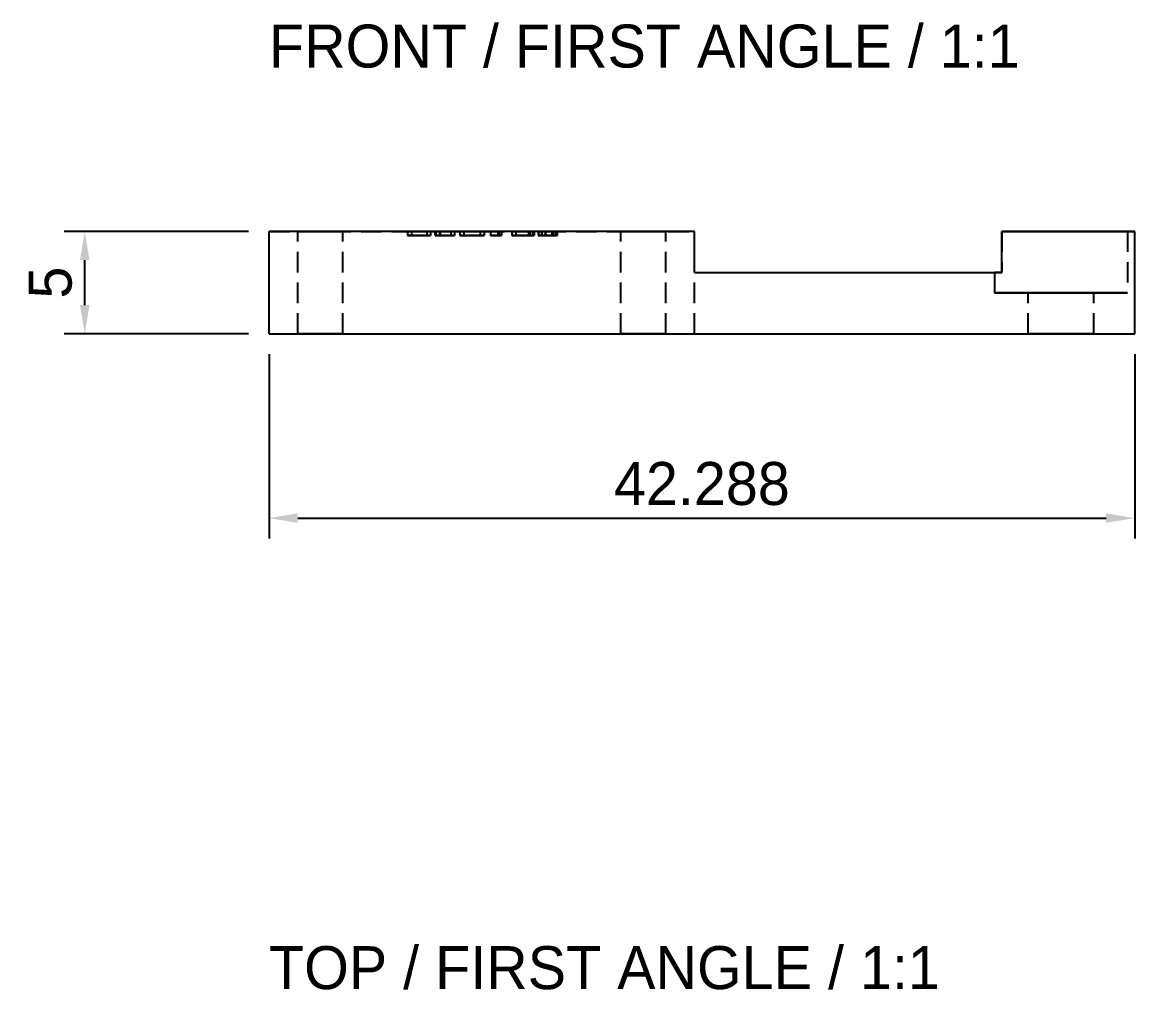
# Model space of a CAD drawing. Header units: millimetres. Extents: x -108 to 217, y -81 to 45.
# Drawn here: x -12.1 to 42.3, y -32 to 15.2 of the extents above; entities that cross this region are included whole.
import ezdxf

# ---------------------------------------------------------------- set-up
doc = ezdxf.new("R2010")
doc.units = ezdxf.units.MM
doc.linetypes.add('DASHED', pattern=[1.5, 1, -0.5])
for name, color, linetype in [('ANNOTATION', 7, 'Continuous'), ('DIMENSION', 3, 'Continuous'), ('HIDDEN', 8, 'DASHED'), ('VISIBLE', 7, 'Continuous')]:
    doc.layers.add(name, color=color, linetype=linetype)
doc.dimstyles.get("Standard").update_dxf_attribs({"dimtxt": 2.5, "dimasz": 2.5, "dimexe": 1.25, "dimexo": 0.625, "dimtad": 1, "dimcen": 2.5, "dimazin": 3, "dimtfac": 1, "dimtmove": 0, "dimatfit": 3})

msp = doc.modelspace()

# ---------------------------------------------------------------- linework, layer by layer
at = {"layer": 'HIDDEN'}
for points in [[(0, 0), (0, 5)], [(0, 5), (20.78804, 5)], [(3.6, 5), (3.57242, 5), (3.49107, 5), (3.36001, 5), (3.18584, 5), (2.97727, 5), (2.74477, 5), (2.5, 5), (2.25523, 5), (2.02273, 5), (1.81416, 5), (1.63999, 5), (1.50893, 5), (1.42758, 5), (1.4, 5)], [(1.4, 5), (1.42758, 5), (1.50893, 5), (1.63999, 5), (1.81416, 5), (2.02273, 5), (2.25523, 5), (2.5, 5), (2.74477, 5), (2.97727, 5), (3.18584, 5), (3.36001, 5), (3.49107, 5), (3.57242, 5), (3.6, 5)], [(3.6, 5), (3.57242, 5), (3.49107, 5), (3.36001, 5), (3.18584, 5), (2.97727, 5), (2.74477, 5), (2.5, 5), (2.25523, 5), (2.02273, 5), (1.81416, 5), (1.63999, 5), (1.50893, 5), (1.42758, 5), (1.4, 5)], [(1.4, 5), (1.42758, 5), (1.50893, 5), (1.63999, 5), (1.81416, 5), (2.02273, 5), (2.25523, 5), (2.5, 5), (2.74477, 5), (2.97727, 5), (3.18584, 5), (3.36001, 5), (3.49107, 5), (3.57242, 5), (3.6, 5)], [(1.4, 0), (1.4, 5)], [(1.4, 0), (1.4, 5)], [(3.6, 0), (3.6, 5)], [(3.6, 0), (3.6, 5)], [(6.95786, 5), (6.76841, 5)], [(6.76841, 5), (6.95786, 5)], [(6.76841, 5), (6.76841, 4.8)], [(6.76841, 5), (6.76841, 4.8)], [(6.95786, 5), (7.702, 5)], [(7.702, 5), (6.95786, 5)], [(6.95786, 5), (6.95786, 4.8)], [(6.95786, 5), (6.95786, 4.8)], [(6.95786, 5), (6.95786, 4.8)], [(6.95786, 5), (6.95786, 4.8)], [(7.702, 5), (7.89146, 5)], [(7.89146, 5), (7.702, 5)], [(7.702, 5), (7.702, 4.8)], [(7.702, 5), (7.702, 4.8)], [(7.702, 5), (7.702, 4.8)], [(7.702, 5), (7.702, 4.8)], [(7.89146, 5), (7.89146, 4.8)], [(7.89146, 5), (7.89146, 4.8)], [(8.11314, 5), (8.11298, 5)], [(8.11298, 5), (8.11427, 5), (8.11815, 5), (8.1246, 5), (8.13364, 5)], [(8.11298, 4.8), (8.11298, 5)], [(9.05943, 5), (8.11314, 5)], [(8.11314, 5), (8.11314, 4.8)], [(8.13364, 5), (8.15443, 5), (8.18064, 5), (8.21229, 5), (8.24937, 5)], [(8.327, 5), (8.14634, 5)], [(8.14634, 5), (8.15258, 5), (8.16203, 5), (8.17468, 5), (8.19053, 5), (8.20959, 5), (8.23185, 5), (8.25732, 5), (8.28599, 5)], [(8.14634, 5), (8.14634, 4.8)], [(8.24937, 5), (8.27037, 5), (8.29359, 5), (8.31902, 5), (8.34666, 5), (8.37651, 5), (8.40858, 5), (8.44286, 5), (8.47935, 5)], [(8.28599, 5), (8.31756, 5), (8.35172, 5), (8.38848, 5), (8.42783, 5), (8.46978, 5), (8.51432, 5), (8.56146, 5), (8.61118, 5)], [(8.40415, 5), (8.38628, 5), (8.37077, 5), (8.3576, 5), (8.34678, 5), (8.33831, 5), (8.33219, 5), (8.32842, 5), (8.327, 5)], [(8.327, 5), (8.327, 4.8)], [(8.4315, 5), (8.39048, 5), (8.35728, 5)], [(8.35728, 5), (9.05943, 5)], [(8.35728, 5), (8.35728, 4.8)], [(8.60728, 5), (8.54697, 5), (8.49302, 5), (8.44541, 5), (8.40415, 5)], [(8.63462, 5), (8.59684, 5), (8.5626, 5), (8.5319, 5), (8.50474, 5), (8.48112, 5), (8.46104, 5), (8.4445, 5), (8.4315, 5)], [(8.47935, 5), (8.53533, 5), (8.58659, 5), (8.63311, 5), (8.6749, 5), (8.71197, 5), (8.7443, 5), (8.7719, 5), (8.79478, 5)], [(8.8021, 5), (8.76191, 5), (8.71604, 5), (8.6645, 5), (8.60728, 5)], [(8.61118, 5), (8.66135, 5), (8.70884, 5), (8.75364, 5), (8.79575, 5), (8.83518, 5), (8.87193, 5), (8.90598, 5), (8.93736, 5)], [(8.90562, 5), (8.88355, 5), (8.8581, 5), (8.82929, 5), (8.7971, 5), (8.76154, 5), (8.7226, 5), (8.6803, 5), (8.63462, 5)], [(8.79478, 5), (8.814, 5), (8.83067, 5), (8.84477, 5), (8.8563, 5), (8.86527, 5), (8.87168, 5), (8.87553, 5), (8.87681, 5)], [(8.87681, 5), (8.87564, 5), (8.87214, 5), (8.8663, 5), (8.85813, 5), (8.84763, 5), (8.83479, 5), (8.81961, 5), (8.8021, 5)], [(8.87681, 5), (8.87681, 4.8)], [(9.02232, 5), (9.00184, 5), (8.97556, 5), (8.94349, 5), (8.90562, 5)], [(8.93736, 5), (8.96551, 5), (8.98991, 5), (9.01055, 5), (9.02744, 5), (9.04058, 5), (9.04997, 5), (9.0556, 5), (9.05747, 5)], [(9.05747, 5), (9.05528, 5), (9.04868, 5), (9.0377, 5), (9.02232, 5)], [(9.05747, 5), (9.05747, 4.8)], [(9.05943, 5), (9.05943, 4.8)], [(9.05943, 5), (9.05943, 4.8)], [(9.83579, 5), (9.31919, 5)], [(9.31919, 5), (9.81236, 5)], [(9.31919, 5), (9.31919, 4.8)], [(9.31919, 5), (9.31919, 4.8)], [(9.50864, 5), (9.50864, 4.8)], [(9.50864, 5), (9.50864, 4.8)], [(9.50864, 5), (9.81431, 5)], [(9.80943, 5), (9.50864, 5)], [(10.05454, 5), (10.03405, 5), (10.01066, 5), (9.98437, 5), (9.95518, 5), (9.92309, 5), (9.8881, 5), (9.85021, 5), (9.80943, 5)], [(9.81236, 5), (9.85287, 5), (9.89091, 5), (9.92648, 5), (9.95957, 5), (9.9902, 5), (10.01835, 5), (10.04403, 5), (10.06724, 5)], [(9.81431, 5), (9.8813, 5), (9.94065, 5), (9.99238, 5), (10.03648, 5)], [(10.06577, 5), (10.01386, 5), (9.95823, 5), (9.89887, 5), (9.83579, 5)], [(10.03648, 5), (10.07472, 5), (10.10886, 5), (10.13892, 5), (10.16489, 5)], [(10.23374, 5), (10.19489, 5), (10.15208, 5), (10.10529, 5), (10.05454, 5)], [(10.23667, 5), (10.19944, 5), (10.15855, 5), (10.11399, 5), (10.06577, 5)], [(10.06724, 5), (10.1265, 5), (10.18125, 5), (10.23148, 5), (10.2772, 5)], [(10.16489, 5), (10.19672, 5), (10.22483, 5), (10.24921, 5), (10.26988, 5)], [(10.30747, 5), (10.30632, 5), (10.30286, 5), (10.2971, 5), (10.28904, 5), (10.27867, 5), (10.266, 5), (10.25102, 5), (10.23374, 5)], [(10.36704, 5), (10.30467, 5), (10.23667, 5)], [(10.26988, 5), (10.28632, 5), (10.29807, 5), (10.30512, 5), (10.30747, 5)], [(10.2772, 5), (10.33027, 5), (10.3762, 5), (10.41499, 5), (10.44663, 5)], [(10.30747, 5), (10.30747, 4.8)], [(10.4647, 5), (10.44431, 5), (10.42124, 5), (10.39549, 5), (10.36704, 5)], [(10.44663, 5), (10.4712, 5), (10.48875, 5), (10.49928, 5), (10.50279, 5)], [(10.50279, 5), (10.50041, 5), (10.49326, 5), (10.48136, 5), (10.4647, 5)], [(10.50279, 5), (10.50279, 4.8)], [(11.01206, 5), (10.96186, 5), (10.91428, 5), (10.86933, 5), (10.827, 5)], [(10.827, 5), (10.89842, 5), (10.96519, 5), (11.02732, 5), (11.08482, 5)], [(10.827, 5), (10.827, 4.8)], [(10.827, 5), (10.827, 4.8)], [(11.17857, 5), (11.14436, 5), (11.1052, 5), (11.0611, 5), (11.01206, 5)], [(11.08482, 5), (11.1114, 5), (11.13596, 5), (11.15852, 5), (11.17906, 5), (11.19758, 5), (11.21409, 5), (11.22859, 5), (11.24107, 5)], [(11.35435, 5), (11.17857, 5)], [(11.17857, 5), (11.17857, 4.8)], [(11.17857, 5), (11.17857, 4.8)], [(11.24107, 5), (11.35435, 5)], [(11.24107, 5), (11.24107, 4.8)], [(11.35435, 5), (11.35435, 4.8)], [(11.35435, 5), (11.35435, 4.8)], [(12.41392, 5), (11.86802, 5)], [(11.86802, 5), (12.40513, 5)], [(11.86802, 5), (11.86802, 4.8)], [(11.86802, 5), (11.86802, 4.8)], [(12.05747, 5), (12.05747, 4.8)], [(12.05747, 5), (12.05747, 4.8)], [(12.05747, 5), (12.36704, 5)], [(12.34361, 5), (12.05747, 5)], [(12.05747, 5), (12.05747, 4.8)], [(12.05747, 5), (12.05747, 4.8)], [(12.05747, 5), (12.41392, 5)], [(12.38853, 5), (12.05747, 5)], [(12.56138, 5), (12.54409, 5), (12.52396, 5), (12.501, 5), (12.4752, 5), (12.44656, 5), (12.41508, 5), (12.38076, 5), (12.34361, 5)], [(12.36704, 5), (12.39742, 5), (12.42558, 5), (12.4515, 5), (12.4752, 5), (12.49667, 5), (12.51591, 5), (12.53292, 5), (12.54771, 5)], [(12.598, 5), (12.55763, 5), (12.50926, 5), (12.45289, 5), (12.38853, 5)], [(12.40513, 5), (12.44513, 5), (12.4831, 5), (12.51904, 5), (12.55296, 5), (12.58484, 5), (12.61469, 5), (12.64252, 5), (12.66831, 5)], [(12.64488, 5), (12.5951, 5), (12.54002, 5), (12.47962, 5), (12.41392, 5)], [(12.41392, 5), (12.4564, 5), (12.49204, 5), (12.52085, 5), (12.54282, 5)], [(12.54282, 5), (12.5742, 5), (12.60288, 5), (12.62888, 5), (12.6522, 5)], [(12.54771, 5), (12.58161, 5), (12.61106, 5), (12.63606, 5), (12.65659, 5)], [(12.65904, 5), (12.64011, 5), (12.61753, 5), (12.59129, 5), (12.56138, 5)], [(12.71177, 5), (12.68928, 5), (12.66282, 5), (12.63239, 5), (12.598, 5)], [(12.80161, 5), (12.76838, 5), (12.73118, 5), (12.69001, 5), (12.64488, 5)], [(12.6522, 5), (12.69224, 5), (12.72447, 5)], [(12.65659, 5), (12.67262, 5), (12.68406, 5), (12.69093, 5), (12.69322, 5)], [(12.69322, 5), (12.69108, 5), (12.68467, 5), (12.67399, 5), (12.65904, 5)], [(12.66831, 5), (12.71519, 5), (12.75669, 5), (12.79282, 5), (12.82359, 5)], [(12.82993, 5), (12.80186, 5), (12.76743, 5), (12.72666, 5), (12.67954, 5)], [(12.67954, 5), (12.74073, 5), (12.79441, 5), (12.84058, 5), (12.87925, 5)], [(12.67954, 5), (12.67954, 4.8)], [(12.69322, 5), (12.69322, 4.8)], [(12.75279, 5), (12.75022, 5), (12.74253, 5), (12.72971, 5), (12.71177, 5)], [(12.72447, 5), (12.73686, 5), (12.74571, 5), (12.75102, 5), (12.75279, 5)], [(12.75279, 5), (12.75279, 4.8)], [(12.90659, 5), (12.8841, 5), (12.85911, 5), (12.83161, 5), (12.80161, 5)], [(12.82359, 5), (12.84815, 5), (12.8657, 5), (12.87623, 5), (12.87974, 5)], [(12.87974, 5), (12.87663, 5), (12.86729, 5), (12.85172, 5), (12.82993, 5)], [(12.87925, 5), (12.89562, 5), (12.9098, 5), (12.9218, 5), (12.93162, 5), (12.93926, 5), (12.94471, 5), (12.94798, 5), (12.94907, 5)], [(12.87974, 5), (12.87974, 4.8)], [(12.94907, 5), (12.94642, 5), (12.93845, 5), (12.92518, 5), (12.90659, 5)], [(12.94907, 5), (12.94907, 4.8)], [(13.28159, 5), (13.25214, 5), (13.22602, 5), (13.20325, 5), (13.18382, 5), (13.16773, 5), (13.15498, 5), (13.14557, 5), (13.1395, 5)], [(13.1395, 5), (13.31529, 5)], [(13.1395, 5), (13.1395, 4.8)], [(13.33286, 5), (13.15708, 5)], [(13.15708, 5), (13.16642, 5), (13.17832, 5), (13.19279, 5), (13.20982, 5), (13.22941, 5), (13.25156, 5), (13.27628, 5), (13.30357, 5)], [(13.15708, 5), (13.15708, 4.8)], [(13.59458, 5), (13.50434, 5), (13.4221, 5), (13.34785, 5), (13.28159, 5)], [(13.30357, 5), (13.36417, 5), (13.43174, 5), (13.50626, 5), (13.58775, 5)], [(13.31529, 5), (13.33308, 5), (13.35618, 5), (13.38459, 5), (13.41831, 5)], [(13.31529, 5), (13.31529, 4.8)], [(13.42075, 5), (13.38963, 5), (13.3646, 5), (13.34568, 5), (13.33286, 5)], [(13.33286, 5), (13.33286, 4.8)], [(13.41831, 5), (13.45667, 5), (13.499, 5), (13.5453, 5), (13.59556, 5)], [(13.59165, 5), (13.54252, 5), (13.49766, 5), (13.45707, 5), (13.42075, 5)], [(13.61021, 5), (13.58378, 5), (13.5543, 5), (13.52177, 5), (13.48618, 5)], [(13.48618, 5), (13.50572, 5)], [(13.48618, 5), (13.48618, 4.8)], [(13.50572, 5), (13.52158, 5), (13.53404, 5)], [(13.50572, 5), (13.50572, 4.8)], [(13.53404, 5), (13.58878, 5), (13.64072, 5), (13.68986, 5), (13.73618, 5)], [(13.58775, 5), (13.64518, 5), (13.7003, 5), (13.75309, 5), (13.80357, 5)], [(13.7606, 5), (13.7255, 5), (13.68565, 5), (13.64103, 5), (13.59165, 5)], [(13.94029, 5), (13.90498, 5), (13.86741, 5), (13.82758, 5), (13.7855, 5), (13.74116, 5), (13.69456, 5), (13.6457, 5), (13.59458, 5)], [(13.59556, 5), (13.65516, 5), (13.70994, 5), (13.7599, 5), (13.80503, 5)], [(13.81138, 5), (13.76914, 5), (13.72154, 5), (13.66856, 5), (13.61021, 5)], [(13.73618, 5), (13.75724, 5), (13.77549, 5), (13.79093, 5), (13.80357, 5), (13.81339, 5), (13.82041, 5), (13.82462, 5), (13.82603, 5)], [(13.82603, 5), (13.82501, 5), (13.82194, 5), (13.81683, 5), (13.80967, 5), (13.80047, 5), (13.78922, 5), (13.77593, 5), (13.7606, 5)], [(13.80357, 5), (13.84998, 5), (13.8906, 5), (13.92542, 5), (13.95445, 5)], [(13.80503, 5), (13.82506, 5), (13.84242, 5), (13.8571, 5), (13.86912, 5), (13.87846, 5), (13.88514, 5), (13.88915, 5), (13.89048, 5)], [(13.95689, 5), (13.92899, 5), (13.89512, 5), (13.85526, 5), (13.80943, 5)], [(13.80943, 5), (13.86936, 5), (13.92222, 5), (13.968, 5), (14.00669, 5)], [(13.80943, 5), (13.80943, 4.8)], [(13.89048, 5), (13.88924, 5), (13.88554, 5), (13.87936, 5), (13.87071, 5), (13.85958, 5), (13.84599, 5), (13.82992, 5), (13.81138, 5)], [(13.82603, 5), (13.82603, 4.8)], [(13.89048, 5), (13.89048, 4.8)], [(14.077, 5), (14.07487, 5), (14.06846, 5), (14.05778, 5), (14.04282, 5), (14.0236, 5), (14.0001, 5), (13.97233, 5), (13.94029, 5)], [(13.95445, 5), (13.9773, 5), (13.99363, 5), (14.00343, 5), (14.00669, 5)], [(14.00669, 5), (14.00358, 5), (13.99424, 5), (13.97868, 5), (13.95689, 5)], [(14.00669, 5), (14.02317, 5), (14.03745, 5), (14.04954, 5), (14.05943, 5), (14.06712, 5), (14.07261, 5), (14.07591, 5), (14.077, 5)], [(14.00669, 5), (14.00669, 4.8)], [(14.077, 5), (14.077, 4.8)], [(19.38804, 5), (19.36046, 5), (19.27911, 5), (19.14805, 5), (18.97388, 5), (18.76531, 5), (18.53281, 5), (18.28804, 5), (18.04327, 5), (17.81077, 5), (17.6022, 5), (17.42802, 5), (17.29697, 5), (17.21562, 5), (17.18804, 5)], [(17.18804, 5), (17.21562, 5), (17.29697, 5), (17.42802, 5), (17.6022, 5), (17.81077, 5), (18.04327, 5), (18.28804, 5), (18.53281, 5), (18.76531, 5), (18.97388, 5), (19.14805, 5), (19.27911, 5), (19.36046, 5), (19.38804, 5)], [(19.38804, 5), (19.36046, 5), (19.27911, 5), (19.14805, 5), (18.97388, 5), (18.76531, 5), (18.53281, 5), (18.28804, 5), (18.04327, 5), (17.81077, 5), (17.6022, 5), (17.42802, 5), (17.29697, 5), (17.21562, 5), (17.18804, 5)], [(17.18804, 5), (17.21562, 5), (17.29697, 5), (17.42802, 5), (17.6022, 5), (17.81077, 5), (18.04327, 5), (18.28804, 5), (18.53281, 5), (18.76531, 5), (18.97388, 5), (19.14805, 5), (19.27911, 5), (19.36046, 5), (19.38804, 5)], [(17.18804, 0), (17.18804, 5)], [(17.18804, 0), (17.18804, 5)], [(19.38804, 0), (19.38804, 5)], [(19.38804, 0), (19.38804, 5)], [(20.78804, 0), (20.78804, 5)], [(35.78804, 5), (42.28804, 5)], [(35.78804, 5), (36.11919, 5), (36.54372, 5), (37.04619, 5), (37.60834, 5), (38.20973, 5), (38.82852, 5), (39.44219, 5), (40.02846, 5), (40.566, 5), (41.03528, 5), (41.41924, 5), (41.70392, 5), (41.87897, 5), (41.93804, 5)], [(41.93804, 5), (41.87897, 5), (41.70392, 5), (41.41924, 5), (41.03528, 5), (40.566, 5), (40.02846, 5), (39.44219, 5), (38.82852, 5), (38.20973, 5), (37.60834, 5), (37.04619, 5), (36.54372, 5), (36.11919, 5), (35.78804, 5)], [(35.78804, 5), (36.11919, 5), (36.54372, 5), (37.04619, 5), (37.60834, 5), (38.20973, 5), (38.82852, 5), (39.44219, 5), (40.02846, 5), (40.566, 5), (41.03528, 5), (41.41924, 5), (41.70392, 5), (41.87897, 5), (41.93804, 5)], [(41.93804, 5), (41.87897, 5), (41.70392, 5), (41.41924, 5), (41.03528, 5), (40.566, 5), (40.02846, 5), (39.44219, 5), (38.82852, 5), (38.20973, 5), (37.60834, 5), (37.04619, 5), (36.54372, 5), (36.11919, 5), (35.78804, 5)], [(35.78804, 5), (35.78804, 3)], [(35.78804, 3), (35.78804, 5)], [(35.78804, 5), (35.78804, 3)], [(35.78804, 5), (35.78804, 3)], [(35.78804, 5), (35.78804, 3)], [(41.93804, 5), (41.93804, 2)], [(41.93804, 5), (41.93804, 2)], [(42.28804, 0), (42.28804, 5)], [(6.76841, 4.8), (6.95786, 4.8)], [(6.95786, 4.8), (6.76841, 4.8)], [(7.702, 4.8), (6.95786, 4.8)], [(6.95786, 4.8), (7.702, 4.8)], [(7.89146, 4.8), (7.702, 4.8)], [(7.702, 4.8), (7.89146, 4.8)], [(8.11314, 4.8), (8.11298, 4.8)], [(8.11298, 4.8), (8.11427, 4.8), (8.11815, 4.8), (8.1246, 4.8), (8.13364, 4.8)], [(9.05943, 4.8), (8.11314, 4.8)], [(8.13364, 4.8), (8.15443, 4.8), (8.18064, 4.8), (8.21229, 4.8), (8.24937, 4.8)], [(8.14634, 4.8), (8.15258, 4.8), (8.16203, 4.8), (8.17468, 4.8), (8.19053, 4.8), (8.20959, 4.8), (8.23185, 4.8), (8.25732, 4.8), (8.28599, 4.8)], [(8.327, 4.8), (8.14634, 4.8)], [(8.24937, 4.8), (8.27037, 4.8), (8.29359, 4.8), (8.31902, 4.8), (8.34666, 4.8), (8.37651, 4.8), (8.40858, 4.8), (8.44286, 4.8), (8.47935, 4.8)], [(8.28599, 4.8), (8.31756, 4.8), (8.35172, 4.8), (8.38848, 4.8), (8.42783, 4.8), (8.46978, 4.8), (8.51432, 4.8), (8.56146, 4.8), (8.61118, 4.8)], [(8.40415, 4.8), (8.38628, 4.8), (8.37077, 4.8), (8.3576, 4.8), (8.34678, 4.8), (8.33831, 4.8), (8.33219, 4.8), (8.32842, 4.8), (8.327, 4.8)], [(8.4315, 4.8), (8.39048, 4.8), (8.35728, 4.8)], [(8.35728, 4.8), (9.05943, 4.8)], [(8.60728, 4.8), (8.54697, 4.8), (8.49302, 4.8), (8.44541, 4.8), (8.40415, 4.8)], [(8.63462, 4.8), (8.59684, 4.8), (8.5626, 4.8), (8.5319, 4.8), (8.50474, 4.8), (8.48112, 4.8), (8.46104, 4.8), (8.4445, 4.8), (8.4315, 4.8)], [(8.47935, 4.8), (8.53533, 4.8), (8.58659, 4.8), (8.63311, 4.8), (8.6749, 4.8), (8.71197, 4.8), (8.7443, 4.8), (8.7719, 4.8), (8.79478, 4.8)], [(8.8021, 4.8), (8.76191, 4.8), (8.71604, 4.8), (8.6645, 4.8), (8.60728, 4.8)], [(8.61118, 4.8), (8.66135, 4.8), (8.70884, 4.8), (8.75364, 4.8), (8.79575, 4.8), (8.83518, 4.8), (8.87193, 4.8), (8.90598, 4.8), (8.93736, 4.8)], [(8.90562, 4.8), (8.88355, 4.8), (8.8581, 4.8), (8.82929, 4.8), (8.7971, 4.8), (8.76154, 4.8), (8.7226, 4.8), (8.6803, 4.8), (8.63462, 4.8)], [(8.79478, 4.8), (8.814, 4.8), (8.83067, 4.8), (8.84477, 4.8), (8.8563, 4.8), (8.86527, 4.8), (8.87168, 4.8), (8.87553, 4.8), (8.87681, 4.8)], [(8.87681, 4.8), (8.87564, 4.8), (8.87214, 4.8), (8.8663, 4.8), (8.85813, 4.8), (8.84763, 4.8), (8.83479, 4.8), (8.81961, 4.8), (8.8021, 4.8)], [(9.02232, 4.8), (9.00184, 4.8), (8.97556, 4.8), (8.94349, 4.8), (8.90562, 4.8)], [(8.93736, 4.8), (8.96551, 4.8), (8.98991, 4.8), (9.01055, 4.8), (9.02744, 4.8), (9.04058, 4.8), (9.04997, 4.8), (9.0556, 4.8), (9.05747, 4.8)], [(9.05747, 4.8), (9.05528, 4.8), (9.04868, 4.8), (9.0377, 4.8), (9.02232, 4.8)], [(9.31919, 4.8), (9.81236, 4.8)], [(9.83579, 4.8), (9.31919, 4.8)], [(9.50864, 4.8), (9.81431, 4.8)], [(9.80943, 4.8), (9.50864, 4.8)], [(10.05454, 4.8), (10.03405, 4.8), (10.01066, 4.8), (9.98437, 4.8), (9.95518, 4.8), (9.92309, 4.8), (9.8881, 4.8), (9.85021, 4.8), (9.80943, 4.8)], [(9.81236, 4.8), (9.85287, 4.8), (9.89091, 4.8), (9.92648, 4.8), (9.95957, 4.8), (9.9902, 4.8), (10.01835, 4.8), (10.04403, 4.8), (10.06724, 4.8)], [(9.81431, 4.8), (9.8813, 4.8), (9.94065, 4.8), (9.99238, 4.8), (10.03648, 4.8)], [(10.06577, 4.8), (10.01386, 4.8), (9.95823, 4.8), (9.89887, 4.8), (9.83579, 4.8)], [(10.03648, 4.8), (10.07472, 4.8), (10.10886, 4.8), (10.13892, 4.8), (10.16489, 4.8)], [(10.23374, 4.8), (10.19489, 4.8), (10.15208, 4.8), (10.10529, 4.8), (10.05454, 4.8)], [(10.23667, 4.8), (10.19944, 4.8), (10.15855, 4.8), (10.11399, 4.8), (10.06577, 4.8)], [(10.06724, 4.8), (10.1265, 4.8), (10.18125, 4.8), (10.23148, 4.8), (10.2772, 4.8)], [(10.16489, 4.8), (10.19672, 4.8), (10.22483, 4.8), (10.24921, 4.8), (10.26988, 4.8)], [(10.30747, 4.8), (10.30632, 4.8), (10.30286, 4.8), (10.2971, 4.8), (10.28904, 4.8), (10.27867, 4.8), (10.266, 4.8), (10.25102, 4.8), (10.23374, 4.8)], [(10.36704, 4.8), (10.30467, 4.8), (10.23667, 4.8)], [(10.26988, 4.8), (10.28632, 4.8), (10.29807, 4.8), (10.30512, 4.8), (10.30747, 4.8)], [(10.2772, 4.8), (10.33027, 4.8), (10.3762, 4.8), (10.41499, 4.8), (10.44663, 4.8)], [(10.4647, 4.8), (10.44431, 4.8), (10.42124, 4.8), (10.39549, 4.8), (10.36704, 4.8)], [(10.44663, 4.8), (10.4712, 4.8), (10.48875, 4.8), (10.49928, 4.8), (10.50279, 4.8)], [(10.50279, 4.8), (10.50041, 4.8), (10.49326, 4.8), (10.48136, 4.8), (10.4647, 4.8)], [(10.827, 4.8), (10.89842, 4.8), (10.96519, 4.8), (11.02732, 4.8), (11.08482, 4.8)], [(11.01206, 4.8), (10.96186, 4.8), (10.91428, 4.8), (10.86933, 4.8), (10.827, 4.8)], [(11.17857, 4.8), (11.14436, 4.8), (11.1052, 4.8), (11.0611, 4.8), (11.01206, 4.8)], [(11.08482, 4.8), (11.1114, 4.8), (11.13596, 4.8), (11.15852, 4.8), (11.17906, 4.8), (11.19758, 4.8), (11.21409, 4.8), (11.22859, 4.8), (11.24107, 4.8)], [(11.35435, 4.8), (11.17857, 4.8)], [(11.24107, 4.8), (11.35435, 4.8)], [(11.86802, 4.8), (12.40513, 4.8)], [(12.41392, 4.8), (11.86802, 4.8)], [(12.05747, 4.8), (12.36704, 4.8)], [(12.34361, 4.8), (12.05747, 4.8)], [(12.05747, 4.8), (12.41392, 4.8)], [(12.38853, 4.8), (12.05747, 4.8)], [(12.56138, 4.8), (12.54409, 4.8), (12.52396, 4.8), (12.501, 4.8), (12.4752, 4.8), (12.44656, 4.8), (12.41508, 4.8), (12.38076, 4.8), (12.34361, 4.8)], [(12.36704, 4.8), (12.39742, 4.8), (12.42558, 4.8), (12.4515, 4.8), (12.4752, 4.8), (12.49667, 4.8), (12.51591, 4.8), (12.53292, 4.8), (12.54771, 4.8)], [(12.598, 4.8), (12.55763, 4.8), (12.50926, 4.8), (12.45289, 4.8), (12.38853, 4.8)], [(12.40513, 4.8), (12.44513, 4.8), (12.4831, 4.8), (12.51904, 4.8), (12.55296, 4.8), (12.58484, 4.8), (12.61469, 4.8), (12.64252, 4.8), (12.66831, 4.8)], [(12.64488, 4.8), (12.5951, 4.8), (12.54002, 4.8), (12.47962, 4.8), (12.41392, 4.8)], [(12.41392, 4.8), (12.4564, 4.8), (12.49204, 4.8), (12.52085, 4.8), (12.54282, 4.8)], [(12.54282, 4.8), (12.5742, 4.8), (12.60288, 4.8), (12.62888, 4.8), (12.6522, 4.8)], [(12.54771, 4.8), (12.58161, 4.8), (12.61106, 4.8), (12.63606, 4.8), (12.65659, 4.8)], [(12.65904, 4.8), (12.64011, 4.8), (12.61753, 4.8), (12.59129, 4.8), (12.56138, 4.8)], [(12.71177, 4.8), (12.68928, 4.8), (12.66282, 4.8), (12.63239, 4.8), (12.598, 4.8)], [(12.80161, 4.8), (12.76838, 4.8), (12.73118, 4.8), (12.69001, 4.8), (12.64488, 4.8)], [(12.6522, 4.8), (12.69224, 4.8), (12.72447, 4.8)], [(12.65659, 4.8), (12.67262, 4.8), (12.68406, 4.8), (12.69093, 4.8), (12.69322, 4.8)], [(12.69322, 4.8), (12.69108, 4.8), (12.68467, 4.8), (12.67399, 4.8), (12.65904, 4.8)], [(12.66831, 4.8), (12.71519, 4.8), (12.75669, 4.8), (12.79282, 4.8), (12.82359, 4.8)], [(12.67954, 4.8), (12.74073, 4.8), (12.79441, 4.8), (12.84058, 4.8), (12.87925, 4.8)], [(12.82993, 4.8), (12.80186, 4.8), (12.76743, 4.8), (12.72666, 4.8), (12.67954, 4.8)], [(12.75279, 4.8), (12.75022, 4.8), (12.74253, 4.8), (12.72971, 4.8), (12.71177, 4.8)], [(12.72447, 4.8), (12.73686, 4.8), (12.74571, 4.8), (12.75102, 4.8), (12.75279, 4.8)], [(12.90659, 4.8), (12.8841, 4.8), (12.85911, 4.8), (12.83161, 4.8), (12.80161, 4.8)], [(12.82359, 4.8), (12.84815, 4.8), (12.8657, 4.8), (12.87623, 4.8), (12.87974, 4.8)], [(12.87974, 4.8), (12.87663, 4.8), (12.86729, 4.8), (12.85172, 4.8), (12.82993, 4.8)], [(12.87925, 4.8), (12.89562, 4.8), (12.9098, 4.8), (12.9218, 4.8), (12.93162, 4.8), (12.93926, 4.8), (12.94471, 4.8), (12.94798, 4.8), (12.94907, 4.8)], [(12.94907, 4.8), (12.94642, 4.8), (12.93845, 4.8), (12.92518, 4.8), (12.90659, 4.8)], [(13.28159, 4.8), (13.25214, 4.8), (13.22602, 4.8), (13.20325, 4.8), (13.18382, 4.8), (13.16773, 4.8), (13.15498, 4.8), (13.14557, 4.8), (13.1395, 4.8)], [(13.1395, 4.8), (13.31529, 4.8)], [(13.15708, 4.8), (13.16642, 4.8), (13.17832, 4.8), (13.19279, 4.8), (13.20982, 4.8), (13.22941, 4.8), (13.25156, 4.8), (13.27628, 4.8), (13.30357, 4.8)], [(13.33286, 4.8), (13.15708, 4.8)], [(13.59458, 4.8), (13.50434, 4.8), (13.4221, 4.8), (13.34785, 4.8), (13.28159, 4.8)], [(13.30357, 4.8), (13.36417, 4.8), (13.43174, 4.8), (13.50626, 4.8), (13.58775, 4.8)], [(13.31529, 4.8), (13.33308, 4.8), (13.35618, 4.8), (13.38459, 4.8), (13.41831, 4.8)], [(13.42075, 4.8), (13.38963, 4.8), (13.3646, 4.8), (13.34568, 4.8), (13.33286, 4.8)], [(13.41831, 4.8), (13.45667, 4.8), (13.499, 4.8), (13.5453, 4.8), (13.59556, 4.8)], [(13.59165, 4.8), (13.54252, 4.8), (13.49766, 4.8), (13.45707, 4.8), (13.42075, 4.8)], [(13.48618, 4.8), (13.50572, 4.8)], [(13.61021, 4.8), (13.58378, 4.8), (13.5543, 4.8), (13.52177, 4.8), (13.48618, 4.8)], [(13.50572, 4.8), (13.52158, 4.8), (13.53404, 4.8)], [(13.53404, 4.8), (13.58878, 4.8), (13.64072, 4.8), (13.68986, 4.8), (13.73618, 4.8)], [(13.58775, 4.8), (13.64518, 4.8), (13.7003, 4.8), (13.75309, 4.8), (13.80357, 4.8)], [(13.7606, 4.8), (13.7255, 4.8), (13.68565, 4.8), (13.64103, 4.8), (13.59165, 4.8)], [(13.94029, 4.8), (13.90498, 4.8), (13.86741, 4.8), (13.82758, 4.8), (13.7855, 4.8), (13.74116, 4.8), (13.69456, 4.8), (13.6457, 4.8), (13.59458, 4.8)], [(13.59556, 4.8), (13.65516, 4.8), (13.70994, 4.8), (13.7599, 4.8), (13.80503, 4.8)], [(13.81138, 4.8), (13.76914, 4.8), (13.72154, 4.8), (13.66856, 4.8), (13.61021, 4.8)], [(13.73618, 4.8), (13.75724, 4.8), (13.77549, 4.8), (13.79093, 4.8), (13.80357, 4.8), (13.81339, 4.8), (13.82041, 4.8), (13.82462, 4.8), (13.82603, 4.8)], [(13.82603, 4.8), (13.82501, 4.8), (13.82194, 4.8), (13.81683, 4.8), (13.80967, 4.8), (13.80047, 4.8), (13.78922, 4.8), (13.77593, 4.8), (13.7606, 4.8)], [(13.80357, 4.8), (13.84998, 4.8), (13.8906, 4.8), (13.92542, 4.8), (13.95445, 4.8)], [(13.80503, 4.8), (13.82506, 4.8), (13.84242, 4.8), (13.8571, 4.8), (13.86912, 4.8), (13.87846, 4.8), (13.88514, 4.8), (13.88915, 4.8), (13.89048, 4.8)], [(13.80943, 4.8), (13.86936, 4.8), (13.92222, 4.8), (13.968, 4.8), (14.00669, 4.8)], [(13.95689, 4.8), (13.92899, 4.8), (13.89512, 4.8), (13.85526, 4.8), (13.80943, 4.8)], [(13.89048, 4.8), (13.88924, 4.8), (13.88554, 4.8), (13.87936, 4.8), (13.87071, 4.8), (13.85958, 4.8), (13.84599, 4.8), (13.82992, 4.8), (13.81138, 4.8)], [(14.077, 4.8), (14.07487, 4.8), (14.06846, 4.8), (14.05778, 4.8), (14.04282, 4.8), (14.0236, 4.8), (14.0001, 4.8), (13.97233, 4.8), (13.94029, 4.8)], [(13.95445, 4.8), (13.9773, 4.8), (13.99363, 4.8), (14.00343, 4.8), (14.00669, 4.8)], [(14.00669, 4.8), (14.00358, 4.8), (13.99424, 4.8), (13.97868, 4.8), (13.95689, 4.8)], [(14.00669, 4.8), (14.02317, 4.8), (14.03745, 4.8), (14.04954, 4.8), (14.05943, 4.8), (14.06712, 4.8), (14.07261, 4.8), (14.07591, 4.8), (14.077, 4.8)], [(20.78804, 3), (35.78804, 3)], [(20.78804, 0), (20.78804, 3)], [(35.78804, 3), (35.74059, 3), (35.69644, 3), (35.65563, 3), (35.61822, 3), (35.58425, 3), (35.55374, 3), (35.52675, 3), (35.50329, 3), (35.4834, 3), (35.4671, 3), (35.45439, 3), (35.44531, 3), (35.43986, 3), (35.43804, 3)], [(35.43804, 3), (35.43986, 3), (35.44531, 3), (35.45439, 3), (35.4671, 3), (35.4834, 3), (35.50329, 3), (35.52675, 3), (35.55374, 3), (35.58425, 3), (35.61822, 3), (35.65563, 3), (35.69644, 3), (35.74059, 3), (35.78804, 3)], [(35.78804, 3), (35.74059, 3), (35.69644, 3), (35.65563, 3), (35.61822, 3), (35.58425, 3), (35.55374, 3), (35.52675, 3), (35.50329, 3), (35.4834, 3), (35.4671, 3), (35.45439, 3), (35.44531, 3), (35.43986, 3), (35.43804, 3)], [(35.43804, 3), (35.43986, 3), (35.44531, 3), (35.45439, 3), (35.4671, 3), (35.4834, 3), (35.50329, 3), (35.52675, 3), (35.55374, 3), (35.58425, 3), (35.61822, 3), (35.65563, 3), (35.69644, 3), (35.74059, 3), (35.78804, 3)], [(35.43804, 3), (35.43804, 2)], [(35.43804, 3), (35.43804, 2)], [(35.43804, 2), (35.51952, 2), (35.75989, 2), (36.14709, 2), (36.6617, 2), (37.27792, 2), (37.96485, 2), (38.68804, 2), (39.41123, 2), (40.09816, 2), (40.71438, 2), (41.22899, 2), (41.61619, 2), (41.85656, 2), (41.93804, 2)], [(41.93804, 2), (41.85656, 2), (41.61619, 2), (41.22899, 2), (40.71438, 2), (40.09816, 2), (39.41123, 2), (38.68804, 2), (37.96485, 2), (37.27792, 2), (36.6617, 2), (36.14709, 2), (35.75989, 2), (35.51952, 2), (35.43804, 2)], [(35.43804, 2), (35.51952, 2), (35.75989, 2), (36.14709, 2), (36.6617, 2), (37.27792, 2), (37.96485, 2), (38.68804, 2), (39.41123, 2), (40.09816, 2), (40.71438, 2), (41.22899, 2), (41.61619, 2), (41.85656, 2), (41.93804, 2)], [(41.93804, 2), (41.85656, 2), (41.61619, 2), (41.22899, 2), (40.71438, 2), (40.09816, 2), (39.41123, 2), (38.68804, 2), (37.96485, 2), (37.27792, 2), (36.6617, 2), (36.14709, 2), (35.75989, 2), (35.51952, 2), (35.43804, 2)], [(40.28804, 2), (40.24792, 2), (40.12959, 2), (39.93897, 2), (39.68562, 2), (39.38225, 2), (39.04407, 2), (38.68804, 2), (38.33201, 2), (37.99383, 2), (37.69046, 2), (37.43711, 2), (37.24649, 2), (37.12815, 2), (37.08804, 2)], [(37.08804, 2), (37.12815, 2), (37.24649, 2), (37.43711, 2), (37.69046, 2), (37.99383, 2), (38.33201, 2), (38.68804, 2), (39.04407, 2), (39.38225, 2), (39.68562, 2), (39.93897, 2), (40.12959, 2), (40.24792, 2), (40.28804, 2)], [(40.28804, 2), (40.24792, 2), (40.12959, 2), (39.93897, 2), (39.68562, 2), (39.38225, 2), (39.04407, 2), (38.68804, 2), (38.33201, 2), (37.99383, 2), (37.69046, 2), (37.43711, 2), (37.24649, 2), (37.12815, 2), (37.08804, 2)], [(37.08804, 2), (37.12815, 2), (37.24649, 2), (37.43711, 2), (37.69046, 2), (37.99383, 2), (38.33201, 2), (38.68804, 2), (39.04407, 2), (39.38225, 2), (39.68562, 2), (39.93897, 2), (40.12959, 2), (40.24792, 2), (40.28804, 2)], [(37.08804, 0), (37.08804, 2)], [(37.08804, 0), (37.08804, 2)], [(40.28804, 0), (40.28804, 2)], [(40.28804, 0), (40.28804, 2)], [(0, 0), (20.78804, 0)], [(3.6, 0), (3.57242, 0), (3.49107, 0), (3.36001, 0), (3.18584, 0), (2.97727, 0), (2.74477, 0), (2.5, 0), (2.25523, 0), (2.02273, 0), (1.81416, 0), (1.63999, 0), (1.50893, 0), (1.42758, 0), (1.4, 0)], [(1.4, 0), (1.42758, 0), (1.50893, 0), (1.63999, 0), (1.81416, 0), (2.02273, 0), (2.25523, 0), (2.5, 0), (2.74477, 0), (2.97727, 0), (3.18584, 0), (3.36001, 0), (3.49107, 0), (3.57242, 0), (3.6, 0)], [(3.6, 0), (3.57242, 0), (3.49107, 0), (3.36001, 0), (3.18584, 0), (2.97727, 0), (2.74477, 0), (2.5, 0), (2.25523, 0), (2.02273, 0), (1.81416, 0), (1.63999, 0), (1.50893, 0), (1.42758, 0), (1.4, 0)], [(1.4, 0), (1.42758, 0), (1.50893, 0), (1.63999, 0), (1.81416, 0), (2.02273, 0), (2.25523, 0), (2.5, 0), (2.74477, 0), (2.97727, 0), (3.18584, 0), (3.36001, 0), (3.49107, 0), (3.57242, 0), (3.6, 0)], [(19.38804, 0), (19.36046, 0), (19.27911, 0), (19.14805, 0), (18.97388, 0), (18.76531, 0), (18.53281, 0), (18.28804, 0), (18.04327, 0), (17.81077, 0), (17.6022, 0), (17.42802, 0), (17.29697, 0), (17.21562, 0), (17.18804, 0)], [(17.18804, 0), (17.21562, 0), (17.29697, 0), (17.42802, 0), (17.6022, 0), (17.81077, 0), (18.04327, 0), (18.28804, 0), (18.53281, 0), (18.76531, 0), (18.97388, 0), (19.14805, 0), (19.27911, 0), (19.36046, 0), (19.38804, 0)], [(19.38804, 0), (19.36046, 0), (19.27911, 0), (19.14805, 0), (18.97388, 0), (18.76531, 0), (18.53281, 0), (18.28804, 0), (18.04327, 0), (17.81077, 0), (17.6022, 0), (17.42802, 0), (17.29697, 0), (17.21562, 0), (17.18804, 0)], [(17.18804, 0), (17.21562, 0), (17.29697, 0), (17.42802, 0), (17.6022, 0), (17.81077, 0), (18.04327, 0), (18.28804, 0), (18.53281, 0), (18.76531, 0), (18.97388, 0), (19.14805, 0), (19.27911, 0), (19.36046, 0), (19.38804, 0)], [(20.78804, 0), (42.28804, 0)], [(40.28804, 0), (40.24792, 0), (40.12959, 0), (39.93897, 0), (39.68562, 0), (39.38225, 0), (39.04407, 0), (38.68804, 0), (38.33201, 0), (37.99383, 0), (37.69046, 0), (37.43711, 0), (37.24649, 0), (37.12815, 0), (37.08804, 0)], [(37.08804, 0), (37.12815, 0), (37.24649, 0), (37.43711, 0), (37.69046, 0), (37.99383, 0), (38.33201, 0), (38.68804, 0), (39.04407, 0), (39.38225, 0), (39.68562, 0), (39.93897, 0), (40.12959, 0), (40.24792, 0), (40.28804, 0)], [(40.28804, 0), (40.24792, 0), (40.12959, 0), (39.93897, 0), (39.68562, 0), (39.38225, 0), (39.04407, 0), (38.68804, 0), (38.33201, 0), (37.99383, 0), (37.69046, 0), (37.43711, 0), (37.24649, 0), (37.12815, 0), (37.08804, 0)], [(37.08804, 0), (37.12815, 0), (37.24649, 0), (37.43711, 0), (37.69046, 0), (37.99383, 0), (38.33201, 0), (38.68804, 0), (39.04407, 0), (39.38225, 0), (39.68562, 0), (39.93897, 0), (40.12959, 0), (40.24792, 0), (40.28804, 0)]]:
    msp.add_lwpolyline(points, dxfattribs=at)
at = {"layer": 'VISIBLE'}
for points in [[(0, 0), (0, 5)], [(20.78804, 5), (0, 5)], [(20.78804, 3), (20.78804, 5)], [(35.78804, 3), (35.78804, 5)], [(42.28804, 5), (35.78804, 5)], [(42.28804, 0), (42.28804, 5)], [(20.78804, 3), (35.78804, 3)], [(0, 0), (42.28804, 0)]]:
    msp.add_lwpolyline(points, dxfattribs=at)

# ---------------------------------------------------------------- texts
at = {"layer": 'ANNOTATION'}
for s, p in [('FRONT / FIRST ANGLE / 1:1', (0, 13)), ('TOP / FIRST ANGLE / 1:1', (0, -32))]:
    msp.add_text(s, height=2.1, dxfattribs=at).set_placement(p)

# ---------------------------------------------------------------- dimensions: what is measured, and where the dimension line sits
at = {"layer": 'DIMENSION'}
msp.add_linear_dim(base=(-9, 0), p1=(0, 0), p2=(0, 5), angle=90, dimstyle='Standard', override={"dimtxt": 2.1, "dimasz": 1.4, "dimexe": 1, "dimexo": 1, "dimtad": 1, "dimdec": 4, "dimdsep": 46, "dimclrd": 3, "dimclre": 3, "dimclrt": 7}, dxfattribs=at).render()
msp.add_linear_dim(base=(0, -9), p1=(0, 0), p2=(42.28804, 0), dimstyle='Standard', override={"dimtxt": 2.1, "dimasz": 1.4, "dimexe": 1, "dimexo": 1, "dimtad": 1, "dimdec": 4, "dimdsep": 46, "dimclrd": 3, "dimclre": 3, "dimclrt": 7}, dxfattribs=at).render()

doc.saveas('drawing.dxf')
